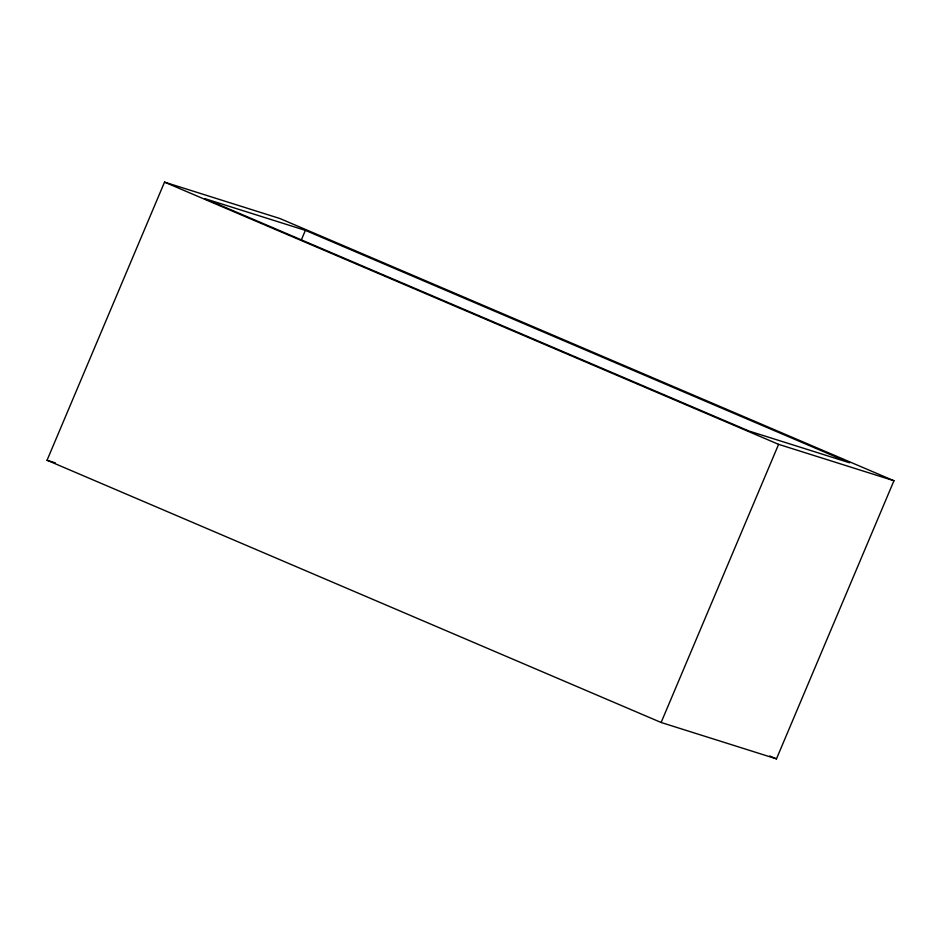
<?xml version="1.0" encoding="UTF-8"?>
<svg xmlns="http://www.w3.org/2000/svg" width="941" height="941" viewBox="0 0 941 941"><rect width="100%" height="100%" fill="white"/><g stroke="black" fill="none" stroke-linecap="round" stroke-linejoin="round"><path stroke-width="1.41" d="M47.05 460.255L164.534 182.131L279.877 218.512L893.95 480.745L776.466 758.869L661.123 722.488L47.05 460.255L55.39 462.89M301.391 239.814L305.378 230.369L849.664 462.796L749.118 431.072L204.82 198.645L305.378 230.369M661.123 722.488L778.607 444.352L893.95 480.745M164.534 182.131L778.607 444.352M769.714 755.988L776.466 758.869"/></g></svg>
